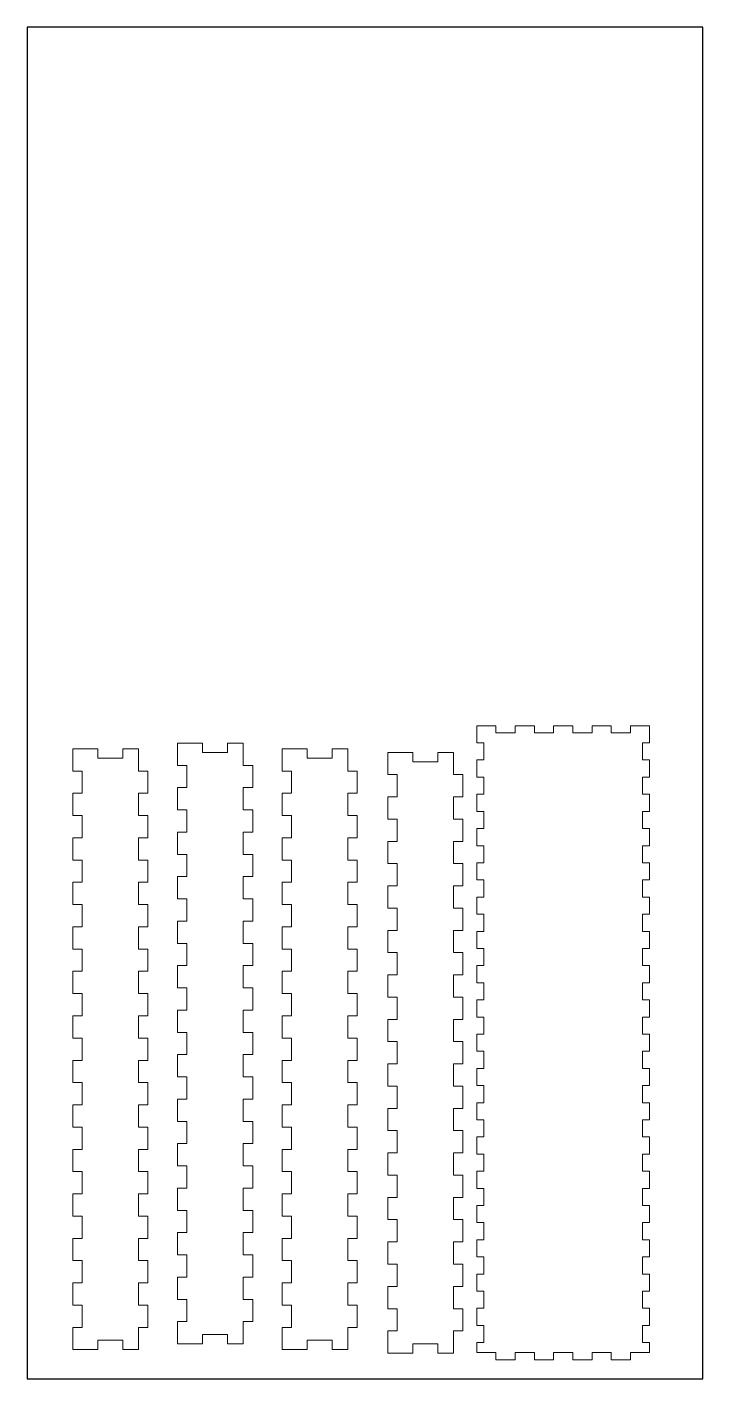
# Model space of a CAD drawing. Header units: inches. Extents: x 1.3 to 54.4, y -2.5 to 26.1.
# Drawn here: x 28.6 to 40.6, y 2.1 to 26.1 of the extents above; entities that cross this region are included whole.
import ezdxf

# ---------------------------------------------------------------- set-up
doc = ezdxf.new("R2010")
doc.units = ezdxf.units.IN
doc.header["$MEASUREMENT"] = 0
doc.layers.add('Layer 01', color=5, linetype='Continuous', true_color=0x0000ff)
doc.layers.add('Layer 1', color=7, linetype='Continuous', true_color=0xffffff)

msp = doc.modelspace()

# ---------------------------------------------------------------- linework, layer by layer
at = {"layer": 'Layer 01'}
msp.add_lwpolyline([(28.595, 2.099), (40.595, 2.099), (40.595, 26.099), (28.595, 26.099)], close=True, dxfattribs=at)
at = {"layer": 'Layer 1', "color": 18, "lineweight": 5, "true_color": 0x000000}
for points in [[(36.579, 13.696), (36.579, 13.391)], [(36.92, 13.696), (36.579, 13.696)], [(36.92, 13.568), (36.92, 13.696)], [(37.602, 13.696), (37.261, 13.696)], [(37.261, 13.696), (37.261, 13.568)], [(37.602, 13.568), (37.602, 13.696)], [(38.285, 13.696), (37.943, 13.696)], [(37.943, 13.696), (37.943, 13.568)], [(38.285, 13.568), (38.285, 13.696)], [(38.967, 13.696), (38.626, 13.696)], [(38.626, 13.696), (38.626, 13.568)], [(38.967, 13.568), (38.967, 13.696)], [(39.649, 13.696), (39.308, 13.696)], [(39.308, 13.696), (39.308, 13.568)], [(39.649, 13.391), (39.649, 13.696)], [(37.261, 13.568), (36.92, 13.568)], [(37.943, 13.568), (37.602, 13.568)], [(38.626, 13.568), (38.285, 13.568)], [(39.308, 13.568), (38.967, 13.568)], [(29.854, 13.286), (29.409, 13.286)], [(29.409, 13.286), (29.409, 12.891)], [(29.854, 13.12), (29.854, 13.286)], [(30.576, 13.286), (30.298, 13.286)], [(30.298, 13.286), (30.298, 13.12)], [(30.576, 12.891), (30.576, 13.286)], [(31.712, 13.387), (31.267, 13.387)], [(31.267, 13.387), (31.267, 12.992)], [(31.712, 13.221), (31.712, 13.387)], [(32.156, 13.221), (31.712, 13.221)], [(32.434, 13.387), (32.156, 13.387)], [(32.156, 13.387), (32.156, 13.221)], [(32.434, 12.992), (32.434, 13.387)], [(33.57, 13.286), (33.126, 13.286)], [(33.126, 13.286), (33.126, 12.891)], [(33.57, 13.12), (33.57, 13.286)], [(34.292, 13.286), (34.015, 13.286)], [(34.015, 13.286), (34.015, 13.12)], [(34.292, 12.891), (34.292, 13.286)], [(35.443, 13.223), (34.999, 13.223)], [(34.999, 13.223), (34.999, 12.828)], [(35.443, 13.056), (35.443, 13.223)], [(36.166, 13.223), (35.888, 13.223)], [(35.888, 13.223), (35.888, 13.056)], [(36.166, 12.828), (36.166, 13.223)], [(36.579, 13.391), (36.707, 13.391)], [(36.707, 13.391), (36.707, 13.087)], [(39.521, 13.087), (39.521, 13.391)], [(39.521, 13.391), (39.649, 13.391)], [(30.298, 13.12), (29.854, 13.12)], [(31.267, 12.992), (31.434, 12.992)], [(31.434, 12.992), (31.434, 12.597)], [(32.601, 12.992), (32.434, 12.992)], [(32.601, 12.597), (32.601, 12.992)], [(34.015, 13.12), (33.57, 13.12)], [(35.888, 13.056), (35.443, 13.056)], [(36.707, 13.087), (36.579, 13.087)], [(36.579, 13.087), (36.579, 12.783)], [(39.649, 13.087), (39.521, 13.087)], [(39.649, 12.783), (39.649, 13.087)], [(29.409, 12.891), (29.576, 12.891)], [(29.576, 12.891), (29.576, 12.496)], [(30.742, 12.891), (30.576, 12.891)], [(30.742, 12.496), (30.742, 12.891)], [(33.126, 12.891), (33.292, 12.891)], [(33.292, 12.891), (33.292, 12.496)], [(34.459, 12.891), (34.292, 12.891)], [(34.459, 12.496), (34.459, 12.891)], [(34.999, 12.828), (35.166, 12.828)], [(35.166, 12.828), (35.166, 12.433)], [(36.332, 12.828), (36.166, 12.828)], [(36.332, 12.433), (36.332, 12.828)], [(36.579, 12.783), (36.707, 12.783)], [(36.707, 12.783), (36.707, 12.479)], [(39.521, 12.479), (39.521, 12.783)], [(39.521, 12.783), (39.649, 12.783)], [(29.576, 12.496), (29.409, 12.496)], [(29.409, 12.496), (29.409, 12.101)], [(30.576, 12.101), (30.576, 12.496)], [(30.576, 12.496), (30.742, 12.496)], [(31.434, 12.597), (31.267, 12.597)], [(31.267, 12.597), (31.267, 12.202)], [(32.434, 12.202), (32.434, 12.597)], [(32.434, 12.597), (32.601, 12.597)], [(33.292, 12.496), (33.126, 12.496)], [(33.126, 12.496), (33.126, 12.101)], [(34.292, 12.101), (34.292, 12.496)], [(34.292, 12.496), (34.459, 12.496)], [(35.166, 12.433), (34.999, 12.433)], [(34.999, 12.433), (34.999, 12.038)], [(36.166, 12.038), (36.166, 12.433)], [(36.166, 12.433), (36.332, 12.433)], [(36.707, 12.479), (36.579, 12.479)], [(36.579, 12.479), (36.579, 12.175)], [(39.649, 12.479), (39.521, 12.479)], [(39.649, 12.175), (39.649, 12.479)], [(29.409, 12.101), (29.576, 12.101)], [(29.576, 12.101), (29.576, 11.706)], [(30.742, 12.101), (30.576, 12.101)], [(30.742, 11.706), (30.742, 12.101)], [(31.267, 12.202), (31.434, 12.202)], [(31.434, 12.202), (31.434, 11.807)], [(32.601, 12.202), (32.434, 12.202)], [(32.601, 11.807), (32.601, 12.202)], [(33.126, 12.101), (33.292, 12.101)], [(33.292, 12.101), (33.292, 11.706)], [(34.459, 12.101), (34.292, 12.101)], [(34.459, 11.706), (34.459, 12.101)], [(34.999, 12.038), (35.166, 12.038)], [(35.166, 12.038), (35.166, 11.643)], [(36.332, 12.038), (36.166, 12.038)], [(36.332, 11.643), (36.332, 12.038)], [(36.579, 12.175), (36.707, 12.175)], [(36.707, 12.175), (36.707, 11.87)], [(39.521, 11.87), (39.521, 12.175)], [(39.521, 12.175), (39.649, 12.175)], [(31.434, 11.807), (31.267, 11.807)], [(31.267, 11.807), (31.267, 11.412)], [(32.434, 11.412), (32.434, 11.807)], [(32.434, 11.807), (32.601, 11.807)], [(36.707, 11.87), (36.579, 11.87)], [(36.579, 11.87), (36.579, 11.566)], [(39.649, 11.87), (39.521, 11.87)], [(39.649, 11.566), (39.649, 11.87)], [(29.576, 11.706), (29.409, 11.706)], [(29.409, 11.706), (29.409, 11.311)], [(30.576, 11.311), (30.576, 11.706)], [(30.576, 11.706), (30.742, 11.706)], [(33.292, 11.706), (33.126, 11.706)], [(33.126, 11.706), (33.126, 11.311)], [(34.292, 11.311), (34.292, 11.706)], [(34.292, 11.706), (34.459, 11.706)], [(35.166, 11.643), (34.999, 11.643)], [(34.999, 11.643), (34.999, 11.248)], [(36.166, 11.248), (36.166, 11.643)], [(36.166, 11.643), (36.332, 11.643)], [(36.579, 11.566), (36.707, 11.566)], [(36.707, 11.566), (36.707, 11.262)], [(39.521, 11.262), (39.521, 11.566)], [(39.521, 11.566), (39.649, 11.566)], [(29.409, 11.311), (29.576, 11.311)], [(29.576, 11.311), (29.576, 10.916)], [(30.742, 11.311), (30.576, 11.311)], [(30.742, 10.916), (30.742, 11.311)], [(31.267, 11.412), (31.434, 11.412)], [(31.434, 11.412), (31.434, 11.017)], [(32.601, 11.412), (32.434, 11.412)], [(32.601, 11.017), (32.601, 11.412)], [(33.126, 11.311), (33.292, 11.311)], [(33.292, 11.311), (33.292, 10.916)], [(34.459, 11.311), (34.292, 11.311)], [(34.459, 10.916), (34.459, 11.311)], [(34.999, 11.248), (35.166, 11.248)], [(35.166, 11.248), (35.166, 10.853)], [(36.332, 11.248), (36.166, 11.248)], [(36.332, 10.853), (36.332, 11.248)], [(36.707, 11.262), (36.579, 11.262)], [(36.579, 11.262), (36.579, 10.958)], [(39.649, 11.262), (39.521, 11.262)], [(39.649, 10.958), (39.649, 11.262)], [(29.576, 10.916), (29.409, 10.916)], [(29.409, 10.916), (29.409, 10.521)], [(30.576, 10.521), (30.576, 10.916)], [(30.576, 10.916), (30.742, 10.916)], [(31.434, 11.017), (31.267, 11.017)], [(31.267, 11.017), (31.267, 10.622)], [(32.434, 10.622), (32.434, 11.017)], [(32.434, 11.017), (32.601, 11.017)], [(33.292, 10.916), (33.126, 10.916)], [(33.126, 10.916), (33.126, 10.521)], [(34.292, 10.521), (34.292, 10.916)], [(34.292, 10.916), (34.459, 10.916)], [(35.166, 10.853), (34.999, 10.853)], [(34.999, 10.853), (34.999, 10.458)], [(36.166, 10.458), (36.166, 10.853)], [(36.166, 10.853), (36.332, 10.853)], [(36.579, 10.958), (36.707, 10.958)], [(36.707, 10.958), (36.707, 10.654)], [(39.521, 10.654), (39.521, 10.958)], [(39.521, 10.958), (39.649, 10.958)], [(31.267, 10.622), (31.434, 10.622)], [(31.434, 10.622), (31.434, 10.227)], [(32.601, 10.622), (32.434, 10.622)], [(32.601, 10.227), (32.601, 10.622)], [(36.707, 10.654), (36.579, 10.654)], [(36.579, 10.654), (36.579, 10.349)], [(39.649, 10.654), (39.521, 10.654)], [(39.649, 10.349), (39.649, 10.654)], [(29.409, 10.521), (29.576, 10.521)], [(29.576, 10.521), (29.576, 10.126)], [(30.742, 10.521), (30.576, 10.521)], [(30.742, 10.126), (30.742, 10.521)], [(33.126, 10.521), (33.292, 10.521)], [(33.292, 10.521), (33.292, 10.126)], [(34.459, 10.521), (34.292, 10.521)], [(34.459, 10.126), (34.459, 10.521)], [(34.999, 10.458), (35.166, 10.458)], [(35.166, 10.458), (35.166, 10.062)], [(36.332, 10.458), (36.166, 10.458)], [(36.332, 10.062), (36.332, 10.458)], [(36.579, 10.349), (36.707, 10.349)], [(36.707, 10.349), (36.707, 10.045)], [(39.521, 10.045), (39.521, 10.349)], [(39.521, 10.349), (39.649, 10.349)], [(29.576, 10.126), (29.409, 10.126)], [(29.409, 10.126), (29.409, 9.731)], [(30.576, 9.731), (30.576, 10.126)], [(30.576, 10.126), (30.742, 10.126)], [(31.434, 10.227), (31.267, 10.227)], [(31.267, 10.227), (31.267, 9.832)], [(32.434, 9.832), (32.434, 10.227)], [(32.434, 10.227), (32.601, 10.227)], [(33.292, 10.126), (33.126, 10.126)], [(33.126, 10.126), (33.126, 9.731)], [(34.292, 9.731), (34.292, 10.126)], [(34.292, 10.126), (34.459, 10.126)], [(35.166, 10.062), (34.999, 10.062)], [(34.999, 10.062), (34.999, 9.667)], [(36.166, 9.667), (36.166, 10.062)], [(36.166, 10.062), (36.332, 10.062)], [(36.707, 10.045), (36.579, 10.045)], [(36.579, 10.045), (36.579, 9.741)], [(39.649, 10.045), (39.521, 10.045)], [(39.649, 9.741), (39.649, 10.045)], [(29.409, 9.731), (29.576, 9.731)], [(29.576, 9.731), (29.576, 9.336)], [(30.742, 9.731), (30.576, 9.731)], [(30.742, 9.336), (30.742, 9.731)], [(31.267, 9.832), (31.434, 9.832)], [(31.434, 9.832), (31.434, 9.437)], [(32.601, 9.832), (32.434, 9.832)], [(32.601, 9.437), (32.601, 9.832)], [(33.126, 9.731), (33.292, 9.731)], [(33.292, 9.731), (33.292, 9.336)], [(34.459, 9.731), (34.292, 9.731)], [(34.459, 9.336), (34.459, 9.731)], [(34.999, 9.667), (35.166, 9.667)], [(35.166, 9.667), (35.166, 9.272)], [(36.332, 9.667), (36.166, 9.667)], [(36.332, 9.272), (36.332, 9.667)], [(36.579, 9.741), (36.707, 9.741)], [(36.707, 9.741), (36.707, 9.437)], [(39.521, 9.437), (39.521, 9.741)], [(39.521, 9.741), (39.649, 9.741)], [(31.434, 9.437), (31.267, 9.437)], [(31.267, 9.437), (31.267, 9.042)], [(32.434, 9.042), (32.434, 9.437)], [(32.434, 9.437), (32.601, 9.437)], [(36.707, 9.437), (36.579, 9.437)], [(36.579, 9.437), (36.579, 9.133)], [(39.649, 9.437), (39.521, 9.437)], [(39.649, 9.133), (39.649, 9.437)], [(29.576, 9.336), (29.409, 9.336)], [(29.409, 9.336), (29.409, 8.941)], [(30.576, 8.941), (30.576, 9.336)], [(30.576, 9.336), (30.742, 9.336)], [(33.292, 9.336), (33.126, 9.336)], [(33.126, 9.336), (33.126, 8.941)], [(34.292, 8.941), (34.292, 9.336)], [(34.292, 9.336), (34.459, 9.336)], [(35.166, 9.272), (34.999, 9.272)], [(34.999, 9.272), (34.999, 8.877)], [(36.166, 8.877), (36.166, 9.272)], [(36.166, 9.272), (36.332, 9.272)], [(36.579, 9.133), (36.707, 9.133)], [(36.707, 9.133), (36.707, 8.828)], [(39.521, 8.828), (39.521, 9.133)], [(39.521, 9.133), (39.649, 9.133)], [(29.409, 8.941), (29.576, 8.941)], [(29.576, 8.941), (29.576, 8.546)], [(30.742, 8.941), (30.576, 8.941)], [(30.742, 8.546), (30.742, 8.941)], [(31.267, 9.042), (31.434, 9.042)], [(31.434, 9.042), (31.434, 8.647)], [(32.601, 9.042), (32.434, 9.042)], [(32.601, 8.647), (32.601, 9.042)], [(33.126, 8.941), (33.292, 8.941)], [(33.292, 8.941), (33.292, 8.546)], [(34.459, 8.941), (34.292, 8.941)], [(34.459, 8.546), (34.459, 8.941)], [(31.434, 8.647), (31.267, 8.647)], [(31.267, 8.647), (31.267, 8.252)], [(32.434, 8.252), (32.434, 8.647)], [(32.434, 8.647), (32.601, 8.647)], [(34.999, 8.877), (35.166, 8.877)], [(35.166, 8.877), (35.166, 8.482)], [(36.332, 8.877), (36.166, 8.877)], [(36.332, 8.482), (36.332, 8.877)], [(36.707, 8.828), (36.579, 8.828)], [(36.579, 8.828), (36.579, 8.524)], [(39.649, 8.828), (39.521, 8.828)], [(39.649, 8.524), (39.649, 8.828)], [(29.576, 8.546), (29.409, 8.546)], [(29.409, 8.546), (29.409, 8.15)], [(30.576, 8.15), (30.576, 8.546)], [(30.576, 8.546), (30.742, 8.546)], [(33.292, 8.546), (33.126, 8.546)], [(33.126, 8.546), (33.126, 8.15)], [(34.292, 8.15), (34.292, 8.546)], [(34.292, 8.546), (34.459, 8.546)], [(35.166, 8.482), (34.999, 8.482)], [(34.999, 8.482), (34.999, 8.087)], [(36.166, 8.087), (36.166, 8.482)], [(36.166, 8.482), (36.332, 8.482)], [(36.579, 8.524), (36.707, 8.524)], [(36.707, 8.524), (36.707, 8.22)], [(39.521, 8.22), (39.521, 8.524)], [(39.521, 8.524), (39.649, 8.524)], [(31.267, 8.252), (31.434, 8.252)], [(31.434, 8.252), (31.434, 7.857)], [(32.601, 8.252), (32.434, 8.252)], [(32.601, 7.857), (32.601, 8.252)], [(36.707, 8.22), (36.579, 8.22)], [(36.579, 8.22), (36.579, 7.916)], [(39.649, 8.22), (39.521, 8.22)], [(39.649, 7.916), (39.649, 8.22)], [(29.409, 8.15), (29.576, 8.15)], [(29.576, 8.15), (29.576, 7.755)], [(30.742, 8.15), (30.576, 8.15)], [(30.742, 7.755), (30.742, 8.15)], [(33.126, 8.15), (33.292, 8.15)], [(33.292, 8.15), (33.292, 7.755)], [(34.459, 8.15), (34.292, 8.15)], [(34.459, 7.755), (34.459, 8.15)], [(34.999, 8.087), (35.166, 8.087)], [(35.166, 8.087), (35.166, 7.692)], [(36.332, 8.087), (36.166, 8.087)], [(36.332, 7.692), (36.332, 8.087)], [(29.576, 7.755), (29.409, 7.755)], [(29.409, 7.755), (29.409, 7.36)], [(30.576, 7.36), (30.576, 7.755)], [(30.576, 7.755), (30.742, 7.755)], [(31.434, 7.857), (31.267, 7.857)], [(31.267, 7.857), (31.267, 7.461)], [(32.434, 7.461), (32.434, 7.857)], [(32.434, 7.857), (32.601, 7.857)], [(33.292, 7.755), (33.126, 7.755)], [(33.126, 7.755), (33.126, 7.36)], [(34.292, 7.36), (34.292, 7.755)], [(34.292, 7.755), (34.459, 7.755)], [(35.166, 7.692), (34.999, 7.692)], [(34.999, 7.692), (34.999, 7.297)], [(36.166, 7.297), (36.166, 7.692)], [(36.166, 7.692), (36.332, 7.692)], [(36.579, 7.916), (36.707, 7.916)], [(36.707, 7.916), (36.707, 7.611)], [(39.521, 7.611), (39.521, 7.916)], [(39.521, 7.916), (39.649, 7.916)], [(31.267, 7.461), (31.434, 7.461)], [(31.434, 7.461), (31.434, 7.066)], [(32.601, 7.461), (32.434, 7.461)], [(32.601, 7.066), (32.601, 7.461)], [(36.707, 7.611), (36.579, 7.611)], [(36.579, 7.611), (36.579, 7.307)], [(39.649, 7.611), (39.521, 7.611)], [(39.649, 7.307), (39.649, 7.611)], [(29.409, 7.36), (29.576, 7.36)], [(29.576, 7.36), (29.576, 6.965)], [(30.742, 7.36), (30.576, 7.36)], [(30.742, 6.965), (30.742, 7.36)], [(33.126, 7.36), (33.292, 7.36)], [(33.292, 7.36), (33.292, 6.965)], [(34.459, 7.36), (34.292, 7.36)], [(34.459, 6.965), (34.459, 7.36)], [(34.999, 7.297), (35.166, 7.297)], [(35.166, 7.297), (35.166, 6.902)], [(36.332, 7.297), (36.166, 7.297)], [(36.332, 6.902), (36.332, 7.297)], [(36.579, 7.307), (36.707, 7.307)], [(36.707, 7.307), (36.707, 7.003)], [(39.521, 7.003), (39.521, 7.307)], [(39.521, 7.307), (39.649, 7.307)], [(29.576, 6.965), (29.409, 6.965)], [(29.409, 6.965), (29.409, 6.57)], [(30.576, 6.57), (30.576, 6.965)], [(30.576, 6.965), (30.742, 6.965)], [(31.434, 7.066), (31.267, 7.066)], [(31.267, 7.066), (31.267, 6.671)], [(32.434, 6.671), (32.434, 7.066)], [(32.434, 7.066), (32.601, 7.066)], [(33.292, 6.965), (33.126, 6.965)], [(33.126, 6.965), (33.126, 6.57)], [(34.292, 6.57), (34.292, 6.965)], [(34.292, 6.965), (34.459, 6.965)], [(36.707, 7.003), (36.579, 7.003)], [(36.579, 7.003), (36.579, 6.699)], [(39.649, 7.003), (39.521, 7.003)], [(39.649, 6.699), (39.649, 7.003)], [(35.166, 6.902), (34.999, 6.902)], [(34.999, 6.902), (34.999, 6.507)], [(36.166, 6.507), (36.166, 6.902)], [(36.166, 6.902), (36.332, 6.902)], [(29.409, 6.57), (29.576, 6.57)], [(29.576, 6.57), (29.576, 6.175)], [(30.742, 6.57), (30.576, 6.57)], [(30.742, 6.175), (30.742, 6.57)], [(31.267, 6.671), (31.434, 6.671)], [(31.434, 6.671), (31.434, 6.276)], [(32.601, 6.671), (32.434, 6.671)], [(32.601, 6.276), (32.601, 6.671)], [(33.126, 6.57), (33.292, 6.57)], [(33.292, 6.57), (33.292, 6.175)], [(34.459, 6.57), (34.292, 6.57)], [(34.459, 6.175), (34.459, 6.57)], [(34.999, 6.507), (35.166, 6.507)], [(35.166, 6.507), (35.166, 6.112)], [(36.332, 6.507), (36.166, 6.507)], [(36.332, 6.112), (36.332, 6.507)], [(36.579, 6.699), (36.707, 6.699)], [(36.707, 6.699), (36.707, 6.395)], [(39.521, 6.395), (39.521, 6.699)], [(39.521, 6.699), (39.649, 6.699)], [(31.434, 6.276), (31.267, 6.276)], [(31.267, 6.276), (31.267, 5.881)], [(32.434, 5.881), (32.434, 6.276)], [(32.434, 6.276), (32.601, 6.276)], [(36.707, 6.395), (36.579, 6.395)], [(36.579, 6.395), (36.579, 6.09)], [(39.649, 6.395), (39.521, 6.395)], [(39.649, 6.09), (39.649, 6.395)], [(29.576, 6.175), (29.409, 6.175)], [(29.409, 6.175), (29.409, 5.78)], [(30.576, 5.78), (30.576, 6.175)], [(30.576, 6.175), (30.742, 6.175)], [(33.292, 6.175), (33.126, 6.175)], [(33.126, 6.175), (33.126, 5.78)], [(34.292, 5.78), (34.292, 6.175)], [(34.292, 6.175), (34.459, 6.175)], [(35.166, 6.112), (34.999, 6.112)], [(34.999, 6.112), (34.999, 5.717)], [(36.166, 5.717), (36.166, 6.112)], [(36.166, 6.112), (36.332, 6.112)], [(36.579, 6.09), (36.707, 6.09)], [(36.707, 6.09), (36.707, 5.786)], [(39.521, 5.786), (39.521, 6.09)], [(39.521, 6.09), (39.649, 6.09)], [(29.409, 5.78), (29.576, 5.78)], [(29.576, 5.78), (29.576, 5.385)], [(30.742, 5.78), (30.576, 5.78)], [(30.742, 5.385), (30.742, 5.78)], [(31.267, 5.881), (31.434, 5.881)], [(31.434, 5.881), (31.434, 5.486)], [(32.601, 5.881), (32.434, 5.881)], [(32.601, 5.486), (32.601, 5.881)], [(33.126, 5.78), (33.292, 5.78)], [(33.292, 5.78), (33.292, 5.385)], [(34.459, 5.78), (34.292, 5.78)], [(34.459, 5.385), (34.459, 5.78)], [(36.707, 5.786), (36.579, 5.786)], [(36.579, 5.786), (36.579, 5.482)], [(39.649, 5.786), (39.521, 5.786)], [(39.649, 5.482), (39.649, 5.786)], [(34.999, 5.717), (35.166, 5.717)], [(35.166, 5.717), (35.166, 5.322)], [(36.332, 5.717), (36.166, 5.717)], [(36.332, 5.322), (36.332, 5.717)], [(29.576, 5.385), (29.409, 5.385)], [(29.409, 5.385), (29.409, 4.99)], [(30.576, 4.99), (30.576, 5.385)], [(30.576, 5.385), (30.742, 5.385)], [(31.434, 5.486), (31.267, 5.486)], [(31.267, 5.486), (31.267, 5.091)], [(32.434, 5.091), (32.434, 5.486)], [(32.434, 5.486), (32.601, 5.486)], [(33.292, 5.385), (33.126, 5.385)], [(33.126, 5.385), (33.126, 4.99)], [(34.292, 4.99), (34.292, 5.385)], [(34.292, 5.385), (34.459, 5.385)], [(35.166, 5.322), (34.999, 5.322)], [(34.999, 5.322), (34.999, 4.927)], [(36.166, 4.927), (36.166, 5.322)], [(36.166, 5.322), (36.332, 5.322)], [(36.579, 5.482), (36.707, 5.482)], [(36.707, 5.482), (36.707, 5.178)], [(39.521, 5.178), (39.521, 5.482)], [(39.521, 5.482), (39.649, 5.482)], [(31.267, 5.091), (31.434, 5.091)], [(31.434, 5.091), (31.434, 4.696)], [(32.601, 5.091), (32.434, 5.091)], [(32.601, 4.696), (32.601, 5.091)], [(36.707, 5.178), (36.579, 5.178)], [(36.579, 5.178), (36.579, 4.874)], [(39.649, 5.178), (39.521, 5.178)], [(39.649, 4.874), (39.649, 5.178)], [(29.409, 4.99), (29.576, 4.99)], [(29.576, 4.99), (29.576, 4.595)], [(30.742, 4.99), (30.576, 4.99)], [(30.742, 4.595), (30.742, 4.99)], [(33.126, 4.99), (33.292, 4.99)], [(33.292, 4.99), (33.292, 4.595)], [(34.459, 4.99), (34.292, 4.99)], [(34.459, 4.595), (34.459, 4.99)], [(34.999, 4.927), (35.166, 4.927)], [(35.166, 4.927), (35.166, 4.532)], [(36.332, 4.927), (36.166, 4.927)], [(36.332, 4.532), (36.332, 4.927)], [(36.579, 4.874), (36.707, 4.874)], [(36.707, 4.874), (36.707, 4.569)], [(39.521, 4.569), (39.521, 4.874)], [(39.521, 4.874), (39.649, 4.874)], [(29.576, 4.595), (29.409, 4.595)], [(29.409, 4.595), (29.409, 4.2)], [(30.576, 4.2), (30.576, 4.595)], [(30.576, 4.595), (30.742, 4.595)], [(31.434, 4.696), (31.267, 4.696)], [(31.267, 4.696), (31.267, 4.301)], [(32.434, 4.301), (32.434, 4.696)], [(32.434, 4.696), (32.601, 4.696)], [(33.292, 4.595), (33.126, 4.595)], [(33.126, 4.595), (33.126, 4.2)], [(34.292, 4.2), (34.292, 4.595)], [(34.292, 4.595), (34.459, 4.595)], [(36.707, 4.569), (36.579, 4.569)], [(36.579, 4.569), (36.579, 4.265)], [(39.649, 4.569), (39.521, 4.569)], [(39.649, 4.265), (39.649, 4.569)], [(35.166, 4.532), (34.999, 4.532)], [(34.999, 4.532), (34.999, 4.137)], [(36.166, 4.137), (36.166, 4.532)], [(36.166, 4.532), (36.332, 4.532)], [(29.409, 4.2), (29.576, 4.2)], [(29.576, 4.2), (29.576, 3.805)], [(30.742, 4.2), (30.576, 4.2)], [(30.742, 3.805), (30.742, 4.2)], [(31.267, 4.301), (31.434, 4.301)], [(31.434, 4.301), (31.434, 3.906)], [(32.601, 4.301), (32.434, 4.301)], [(32.601, 3.906), (32.601, 4.301)], [(33.126, 4.2), (33.292, 4.2)], [(33.292, 4.2), (33.292, 3.805)], [(34.459, 4.2), (34.292, 4.2)], [(34.459, 3.805), (34.459, 4.2)], [(34.999, 4.137), (35.166, 4.137)], [(35.166, 4.137), (35.166, 3.742)], [(36.332, 4.137), (36.166, 4.137)], [(36.332, 3.742), (36.332, 4.137)], [(36.579, 4.265), (36.707, 4.265)], [(36.707, 4.265), (36.707, 3.961)], [(39.521, 3.961), (39.521, 4.265)], [(39.521, 4.265), (39.649, 4.265)], [(31.434, 3.906), (31.267, 3.906)], [(31.267, 3.906), (31.267, 3.511)], [(32.434, 3.511), (32.434, 3.906)], [(32.434, 3.906), (32.601, 3.906)], [(36.707, 3.961), (36.579, 3.961)], [(36.579, 3.961), (36.579, 3.657)], [(39.649, 3.961), (39.521, 3.961)], [(39.649, 3.657), (39.649, 3.961)], [(29.576, 3.805), (29.409, 3.805)], [(29.409, 3.805), (29.409, 3.41)], [(30.576, 3.41), (30.576, 3.805)], [(30.576, 3.805), (30.742, 3.805)], [(33.292, 3.805), (33.126, 3.805)], [(33.126, 3.805), (33.126, 3.41)], [(34.292, 3.41), (34.292, 3.805)], [(34.292, 3.805), (34.459, 3.805)], [(35.166, 3.742), (34.999, 3.742)], [(34.999, 3.742), (34.999, 3.346)], [(36.166, 3.346), (36.166, 3.742)], [(36.166, 3.742), (36.332, 3.742)], [(36.579, 3.657), (36.707, 3.657)], [(36.707, 3.657), (36.707, 3.353)], [(39.521, 3.353), (39.521, 3.657)], [(39.521, 3.657), (39.649, 3.657)], [(29.409, 3.41), (29.576, 3.41)], [(29.576, 3.41), (29.576, 3.015)], [(30.742, 3.41), (30.576, 3.41)], [(30.742, 3.015), (30.742, 3.41)], [(31.267, 3.511), (31.434, 3.511)], [(31.434, 3.511), (31.434, 3.116)], [(32.601, 3.511), (32.434, 3.511)], [(32.601, 3.116), (32.601, 3.511)], [(33.126, 3.41), (33.292, 3.41)], [(33.292, 3.41), (33.292, 3.015)], [(34.459, 3.41), (34.292, 3.41)], [(34.459, 3.015), (34.459, 3.41)], [(34.999, 3.346), (35.166, 3.346)], [(35.166, 3.346), (35.166, 2.951)], [(36.332, 3.346), (36.166, 3.346)], [(36.332, 2.951), (36.332, 3.346)], [(36.707, 3.353), (36.579, 3.353)], [(36.579, 3.353), (36.579, 3.048)], [(39.649, 3.353), (39.521, 3.353)], [(39.649, 3.048), (39.649, 3.353)], [(29.576, 3.015), (29.409, 3.015)], [(29.409, 3.015), (29.409, 2.62)], [(30.576, 2.62), (30.576, 3.015)], [(30.576, 3.015), (30.742, 3.015)], [(31.434, 3.116), (31.267, 3.116)], [(31.267, 3.116), (31.267, 2.721)], [(31.712, 2.721), (31.712, 2.887)], [(31.712, 2.887), (32.156, 2.887)], [(32.156, 2.887), (32.156, 2.721)], [(32.434, 2.721), (32.434, 3.116)], [(32.434, 3.116), (32.601, 3.116)], [(33.292, 3.015), (33.126, 3.015)], [(33.126, 3.015), (33.126, 2.62)], [(34.292, 2.62), (34.292, 3.015)], [(34.292, 3.015), (34.459, 3.015)], [(35.166, 2.951), (34.999, 2.951)], [(34.999, 2.951), (34.999, 2.556)], [(36.166, 2.556), (36.166, 2.951)], [(36.166, 2.951), (36.332, 2.951)], [(36.579, 3.048), (36.707, 3.048)], [(36.707, 3.048), (36.707, 2.744)], [(39.521, 2.744), (39.521, 3.048)], [(39.521, 3.048), (39.649, 3.048)], [(29.854, 2.62), (29.854, 2.786)], [(29.854, 2.786), (30.298, 2.786)], [(30.298, 2.786), (30.298, 2.62)], [(31.267, 2.721), (31.712, 2.721)], [(32.156, 2.721), (32.434, 2.721)], [(33.57, 2.62), (33.57, 2.786)], [(33.57, 2.786), (34.015, 2.786)], [(34.015, 2.786), (34.015, 2.62)], [(35.443, 2.556), (35.443, 2.723)], [(35.443, 2.723), (35.888, 2.723)], [(35.888, 2.723), (35.888, 2.556)], [(36.707, 2.744), (36.579, 2.744)], [(36.579, 2.744), (36.579, 2.568)], [(39.649, 2.744), (39.521, 2.744)], [(39.649, 2.568), (39.649, 2.744)], [(29.409, 2.62), (29.854, 2.62)], [(30.298, 2.62), (30.576, 2.62)], [(33.126, 2.62), (33.57, 2.62)], [(34.015, 2.62), (34.292, 2.62)], [(34.999, 2.556), (35.443, 2.556)], [(35.888, 2.556), (36.166, 2.556)], [(36.579, 2.568), (36.92, 2.568)], [(36.92, 2.568), (36.92, 2.44)], [(36.92, 2.44), (37.261, 2.44)], [(37.261, 2.44), (37.261, 2.568)], [(37.261, 2.568), (37.602, 2.568)], [(37.602, 2.568), (37.602, 2.44)], [(37.602, 2.44), (37.943, 2.44)], [(37.943, 2.44), (37.943, 2.568)], [(37.943, 2.568), (38.285, 2.568)], [(38.285, 2.568), (38.285, 2.44)], [(38.285, 2.44), (38.626, 2.44)], [(38.626, 2.44), (38.626, 2.568)], [(38.626, 2.568), (38.967, 2.568)], [(38.967, 2.568), (38.967, 2.44)], [(38.967, 2.44), (39.308, 2.44)], [(39.308, 2.44), (39.308, 2.568)], [(39.308, 2.568), (39.649, 2.568)]]:
    msp.add_lwpolyline(points, dxfattribs=at)

doc.saveas('drawing.dxf')
